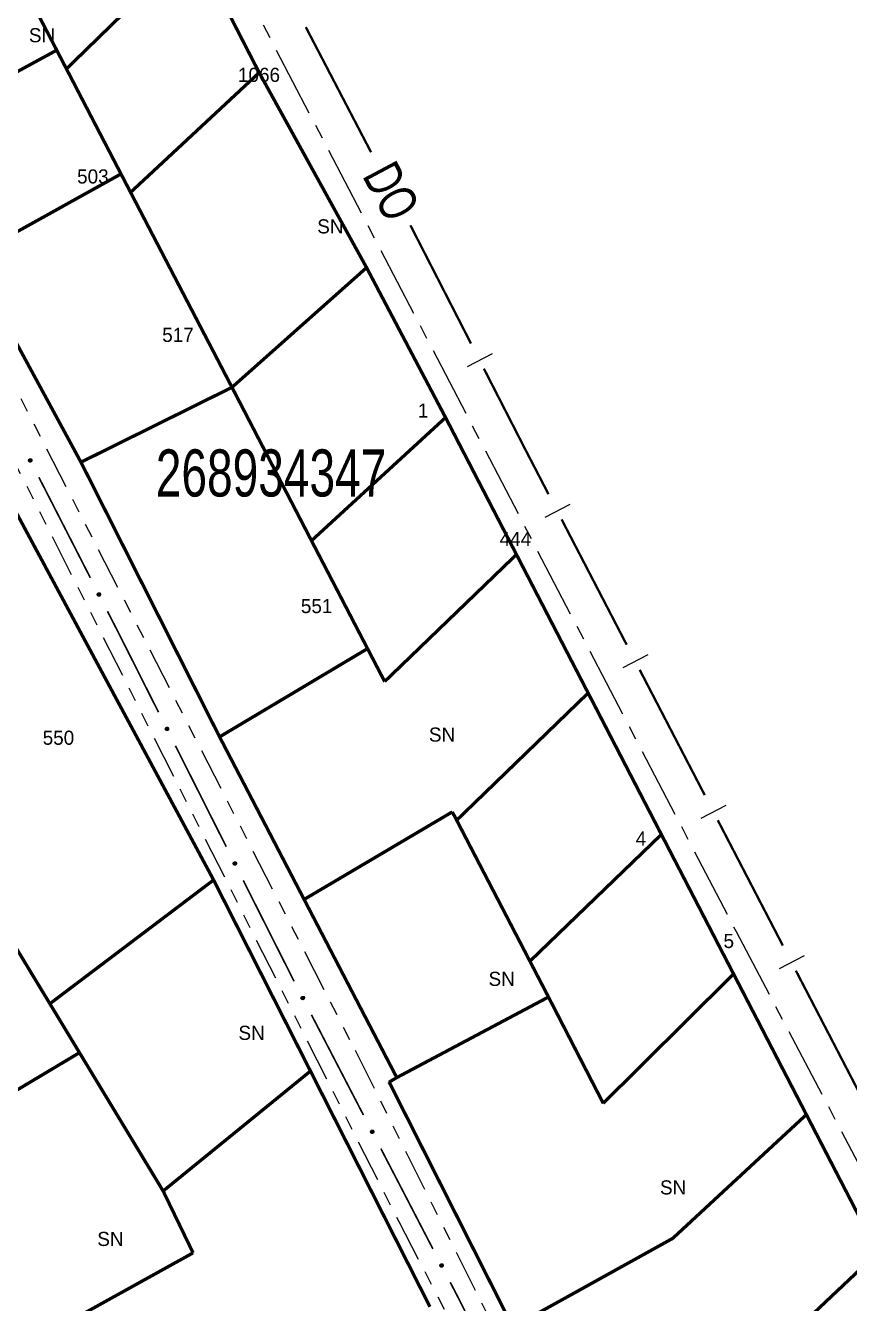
# Model space of a CAD drawing. Extents: x 205807 to 207855, y 4874692 to 4876446.
# Drawn here: x 207216.4 to 207303.9, y 4875920.2 to 4876055.9 of the extents above; entities that cross this region are included whole.
import ezdxf
from ezdxf.enums import TextEntityAlignment as Align

# ---------------------------------------------------------------- set-up
doc = ezdxf.new("R2010")
doc.units = 0
doc.header["$LTSCALE"] = 1.5
doc.header["$MEASUREMENT"] = 0
doc.linetypes.add('TRACO_13', pattern=[8, 5, -1, 1, -1])
doc.linetypes.add('TRACO_25', pattern=[8, 3, -1, 1, -1, 1, -1])
for name, color, linetype in [('CD_MALHA_LOTES', 7, 'CONTINUOUS'), ('CD_TXT_QUADRA', 7, 'CONTINUOUS'), ('LM-LIM-SETORES-BAIRROS', 250, 'CONTINUOUS'), ('RU-QUADRA', 210, 'CONTINUOUS'), ('SV-EIXO-RUA-N-PAV', 6, 'CONTINUOUS'), ('SV-RUA-NAO-PAV', 7, 'CONTINUOUS'), ('SV-TXT-RUA-N-PAV', 7, 'CONTINUOUS'), ('Th_NmrPort', 1, 'CONTINUOUS')]:
    doc.layers.add(name, color=color, linetype=linetype)
doc.styles.add('ARIAL', font='ARIAL.SHX')

msp = doc.modelspace()

# ---------------------------------------------------------------- linework, layer by layer
at = {"layer": 'CD_MALHA_LOTES', "linetype": 'Continuous', "const_width": 0.35, "flags": 128}
for points in [[(207219.732666, 4876053.275041), (207211.606447, 4876068.900017)], [(207220.764765, 4876051.290536), (207234.271988, 4876064.438028)], [(207234.271988, 4876064.438028), (207241.226653, 4876050.888397)], [(207203.42658, 4876044.393139), (207219.732666, 4876053.275041)], [(207220.764765, 4876051.290536), (207219.732666, 4876053.275041)], [(207226.557506, 4876040.135286), (207220.764765, 4876051.290536)], [(207227.573443, 4876038.178867), (207241.226653, 4876050.888397)], [(207241.226653, 4876050.888397), (207252.629864, 4876030.18573)], [(207210.553518, 4876031.231387), (207226.557506, 4876040.135286)], [(207227.573443, 4876038.178867), (207226.557506, 4876040.135286)], [(207238.340878, 4876017.474875), (207227.573443, 4876038.178867)], [(207222.307256, 4876009.525041), (207210.553518, 4876031.231387)], [(207238.340878, 4876017.474875), (207252.629864, 4876030.18573)], [(207252.629864, 4876030.18573), (207261.014948, 4876014.266536)], [(207222.307256, 4876009.525041), (207238.340878, 4876017.474875)], [(207246.78115, 4876001.190029), (207238.340878, 4876017.474875)], [(207246.78115, 4876001.190029), (207261.014948, 4876014.266536)], [(207261.014948, 4876014.266536), (207268.541556, 4875999.723263)], [(207237.023594, 4875980.359441), (207222.307256, 4876009.525041)], [(207212.917992, 4876008.874378), (207236.388615, 4875965.163585)], [(207252.731992, 4875989.730322), (207246.78115, 4876001.190029)], [(207268.541556, 4875999.723263), (207254.548967, 4875986.231321)], [(207268.541556, 4875999.723263), (207276.153081, 4875985.015911)], [(207237.023594, 4875980.359441), (207252.731992, 4875989.730322)], [(207254.548967, 4875986.231321), (207252.731992, 4875989.730322)], [(207262.194664, 4875971.507781), (207276.153081, 4875985.015911)], [(207276.153081, 4875985.015911), (207283.9263, 4875969.996126)], [(207245.999183, 4875963.097386), (207237.023594, 4875980.359441)], [(207245.999183, 4875963.097386), (207261.727169, 4875972.393166)], [(207261.727169, 4875972.393166), (207262.194664, 4875971.507781)], [(207269.969763, 4875956.535047), (207262.194664, 4875971.507781)], [(207269.969763, 4875956.535047), (207283.9263, 4875969.996126)], [(207283.9263, 4875969.996126), (207291.591003, 4875955.186021)], [(207219.006901, 4875952.024473), (207209.820893, 4875967.218169)], [(207219.006901, 4875952.024473), (207236.388615, 4875965.163585)], [(207236.388615, 4875965.163585), (207246.672868, 4875944.870962)], [(207255.835524, 4875944.179913), (207245.999183, 4875963.097386)], [(207271.942083, 4875952.736027), (207269.969763, 4875956.535047)], [(207291.591003, 4875955.186021), (207277.753737, 4875941.450908)], [(207291.591003, 4875955.186021), (207299.320323, 4875940.251058)], [(207255.835524, 4875944.179913), (207271.942083, 4875952.736027)], [(207277.753737, 4875941.450908), (207271.942083, 4875952.736027)], [(207222.15098, 4875946.824153), (207219.006901, 4875952.024473)], [(207200.002225, 4875933.58942), (207222.15098, 4875946.824153)], [(207231.030928, 4875932.136681), (207222.15098, 4875946.824153)], [(207246.672868, 4875944.870962), (207231.030928, 4875932.136681)], [(207246.672868, 4875944.870962), (207259.356214, 4875919.844506)], [(207255.02642, 4875943.697238), (207255.835524, 4875944.179913)], [(207268.15921, 4875917.688321), (207255.02642, 4875943.697238)], [(207268.15921, 4875917.688321), (207285.137612, 4875927.112835), (207299.320323, 4875940.251058)], [(207299.320323, 4875940.251058), (207306.905449, 4875925.594715)], [(207234.208935, 4875925.568413), (207231.030928, 4875932.136681)], [(207211.633949, 4875913.054011), (207234.208935, 4875925.568413)], [(207292.783235, 4875912.2665), (207306.905449, 4875925.594715)]]:
    msp.add_lwpolyline(points, dxfattribs=at)
at = {"layer": 'LM-LIM-SETORES-BAIRROS', "const_width": 0.25}
for points in [[(207253.108408, 4876042.430256), (207246.173403, 4876055.730846)], [(207257.328861, 4876034.587831), (207257.281648, 4876034.679953)], [(207263.714132, 4876022.128765), (207257.328861, 4876034.587831)], [(207269.503281, 4876010.832865), (207265.082404, 4876019.458965)], [(207269.644724, 4876010.560361), (207269.503281, 4876010.832865)], [(207271.948162, 4876006.122549), (207269.644724, 4876010.560361)], [(207280.240541, 4875990.146428), (207273.330225, 4876003.459863)], [(207288.53292, 4875974.170307), (207281.622605, 4875987.483741)], [(207296.8253, 4875958.194186), (207289.914984, 4875971.50762)], [(207305.117679, 4875942.218065), (207298.207363, 4875955.531499)]]:
    msp.add_lwpolyline(points, dxfattribs=at)
at = {"layer": 'LM-LIM-SETORES-BAIRROS'}
for points in [[(207265.961213, 4876021.033035), (207263.291414, 4876019.664762)], [(207274.200881, 4876005.038456), (207271.538194, 4876003.656393)], [(207282.49326, 4875989.062335), (207279.830573, 4875987.680272)], [(207290.785639, 4875973.086214), (207288.122952, 4875971.704151)], [(207299.078018, 4875957.110093), (207296.415332, 4875955.72803)]]:
    msp.add_lwpolyline(points, dxfattribs=at)
at = {"layer": 'RU-QUADRA', "linetype": 'Continuous', "const_width": 0.18, "flags": 128}
for points in [[(207306.905449, 4875925.594715), (207299.320323, 4875940.251058), (207291.591003, 4875955.186021), (207283.9263, 4875969.996126), (207276.153081, 4875985.015911), (207268.541556, 4875999.723263), (207261.014948, 4876014.266536), (207252.629864, 4876030.18573), (207241.226653, 4876050.888397), (207234.271988, 4876064.438028), (207225.457738, 4876081.610649), (207217.720605, 4876096.684747), (207209.986731, 4876111.752494), (207202.457953, 4876126.497907), (207195.986139, 4876139.173214), (207187.40962, 4876155.970671), (207179.696487, 4876171.07715), (207172.508523, 4876185.710028), (207164.973535, 4876200.918185)], [(207122.408429, 4876197.159678), (207129.410821, 4876183.520085), (207135.064149, 4876172.508262), (207146.488898, 4876150.254591), (207151.285677, 4876141.297069), (207160.861103, 4876123.415881), (207169.876525, 4876106.580448), (207174.857636, 4876097.278702), (207179.736337, 4876088.143361), (207187.174946, 4876074.406027), (207194.060022, 4876061.690935), (207203.42658, 4876044.393139), (207210.553518, 4876031.231387), (207222.307256, 4876009.525041), (207237.023594, 4875980.359441), (207245.999183, 4875963.097386), (207255.835524, 4875944.179913), (207255.02642, 4875943.697238), (207268.15921, 4875917.688321), (207277.027591, 4875899.884207), (207285.03359, 4875883.530078), (207292.80947, 4875869.110618), (207299.934581, 4875855.500285), (207306.150553, 4875843.626583)], [(207259.356214, 4875919.844506), (207246.672868, 4875944.870962), (207236.388615, 4875965.163585), (207212.917992, 4876008.874378), (207207.117214, 4876020.051322), (207203.78652, 4876026.328358), (207195.613225, 4876041.731776), (207160.692695, 4876106.912243)]]:
    msp.add_lwpolyline(points, dxfattribs=at)
at = {"layer": 'SV-EIXO-RUA-N-PAV'}
for points in [[(207216.956437, 4876009.892226), (207217.003186, 4876009.877855), (207217.040427, 4876009.855945), (207217.066227, 4876009.828731), (207217.082756, 4876009.798737), (207217.096209, 4876009.766148), (207217.102524, 4876009.730299), (207217.100719, 4876009.688957), (207217.086632, 4876009.64196), (207217.06168, 4876009.605286), (207217.036353, 4876009.578564), (207217.006069, 4876009.559528), (207216.974192, 4876009.546989), (207216.936737, 4876009.541662), (207216.894859, 4876009.5439), (207216.847944, 4876009.559208), (207216.811582, 4876009.580939), (207216.787318, 4876009.607917), (207216.768374, 4876009.638483), (207216.755037, 4876009.671918), (207216.749042, 4876009.707145), (207216.751371, 4876009.749305), (207216.767094, 4876009.795409), (207216.788354, 4876009.831923), (207216.814984, 4876009.85656), (207216.845496, 4876009.874534), (207216.878019, 4876009.888425), (207216.913791, 4876009.896273), (207216.956437, 4876009.892226)], [(207224.245371, 4875995.648932), (207224.292121, 4875995.634561), (207224.329361, 4875995.61265), (207224.355161, 4875995.585436), (207224.37169, 4875995.555443), (207224.385143, 4875995.522853), (207224.391458, 4875995.487004), (207224.389653, 4875995.445663), (207224.375567, 4875995.398666), (207224.350614, 4875995.361992), (207224.325287, 4875995.33527), (207224.295004, 4875995.316234), (207224.263126, 4875995.303695), (207224.225671, 4875995.298367), (207224.183793, 4875995.300605), (207224.136879, 4875995.315913), (207224.100516, 4875995.337644), (207224.076252, 4875995.364623), (207224.057308, 4875995.395188), (207224.043972, 4875995.428624), (207224.037976, 4875995.46385), (207224.040305, 4875995.50601), (207224.056028, 4875995.552115), (207224.077288, 4875995.588629), (207224.103918, 4875995.613266), (207224.13443, 4875995.631239), (207224.166953, 4875995.64513), (207224.202725, 4875995.652978), (207224.245371, 4875995.648932)], [(207231.471311, 4875981.372868), (207231.517968, 4875981.358201), (207231.555069, 4875981.336054), (207231.580696, 4875981.308677), (207231.597034, 4875981.278579), (207231.61028, 4875981.245905), (207231.616367, 4875981.210016), (207231.6143, 4875981.168687), (207231.599915, 4875981.121781), (207231.57473, 4875981.085266), (207231.549234, 4875981.058705), (207231.51883, 4875981.039862), (207231.486874, 4875981.027526), (207231.449385, 4875981.022436), (207231.407523, 4875981.02494), (207231.360706, 4875981.040546), (207231.324483, 4875981.062507), (207231.30039, 4875981.089639), (207231.28164, 4875981.120324), (207231.268517, 4875981.153844), (207231.262745, 4875981.189107), (207231.265342, 4875981.231252), (207231.281357, 4875981.277255), (207231.302848, 4875981.313634), (207231.329635, 4875981.338101), (207231.36026, 4875981.35588), (207231.39287, 4875981.369565), (207231.428692, 4875981.377186), (207231.471311, 4875981.372868)], [(207238.669671, 4875967.083585), (207238.716329, 4875967.068918), (207238.753429, 4875967.046772), (207238.779056, 4875967.019394), (207238.795394, 4875966.989296), (207238.80864, 4875966.956622), (207238.814727, 4875966.920734), (207238.81266, 4875966.879405), (207238.798276, 4875966.832498), (207238.773091, 4875966.795983), (207238.747594, 4875966.769422), (207238.717191, 4875966.750579), (207238.685234, 4875966.738243), (207238.647746, 4875966.733153), (207238.605883, 4875966.735657), (207238.559067, 4875966.751263), (207238.522843, 4875966.773224), (207238.498751, 4875966.800356), (207238.480001, 4875966.831041), (207238.466877, 4875966.864561), (207238.461105, 4875966.899824), (207238.463702, 4875966.941969), (207238.479718, 4875966.987973), (207238.501209, 4875967.024351), (207238.527995, 4875967.048818), (207238.558621, 4875967.066597), (207238.591231, 4875967.080282), (207238.627052, 4875967.087903), (207238.669671, 4875967.083585)], [(207245.884954, 4875952.804423), (207245.931782, 4875952.790311), (207245.969143, 4875952.768607), (207245.995094, 4875952.741536), (207246.011788, 4875952.711634), (207246.025422, 4875952.67912), (207246.031935, 4875952.643306), (207246.030359, 4875952.601956), (207246.016533, 4875952.554881), (207245.991784, 4875952.51807), (207245.966605, 4875952.491208), (207245.936428, 4875952.472005), (207245.90462, 4875952.45929), (207245.867195, 4875952.453755), (207245.825305, 4875952.455761), (207245.778307, 4875952.470809), (207245.741825, 4875952.492338), (207245.717412, 4875952.519182), (207245.698298, 4875952.549642), (207245.684777, 4875952.583004), (207245.678586, 4875952.618196), (207245.680682, 4875952.660368), (207245.69615, 4875952.706559), (207245.717207, 4875952.743191), (207245.743701, 4875952.767974), (207245.774113, 4875952.786116), (207245.806558, 4875952.800187), (207245.842287, 4875952.808233), (207245.884954, 4875952.804423)], [(207253.25262, 4875938.601694), (207253.299448, 4875938.587582), (207253.336809, 4875938.565878), (207253.36276, 4875938.538807), (207253.379454, 4875938.508906), (207253.393088, 4875938.476391), (207253.399601, 4875938.440578), (207253.398025, 4875938.399227), (207253.384198, 4875938.352152), (207253.359449, 4875938.315341), (207253.33427, 4875938.288479), (207253.304093, 4875938.269276), (207253.272285, 4875938.256561), (207253.23486, 4875938.251026), (207253.192971, 4875938.253032), (207253.145972, 4875938.26808), (207253.10949, 4875938.28961), (207253.085077, 4875938.316453), (207253.065964, 4875938.346914), (207253.052443, 4875938.380275), (207253.046252, 4875938.415467), (207253.048348, 4875938.45764), (207253.063815, 4875938.503831), (207253.084873, 4875938.540462), (207253.111366, 4875938.565246), (207253.141779, 4875938.583388), (207253.174224, 4875938.597459), (207253.209952, 4875938.605505), (207253.25262, 4875938.601694)], [(207260.620285, 4875924.398965), (207260.667114, 4875924.384854), (207260.704475, 4875924.363149), (207260.730425, 4875924.336078), (207260.747119, 4875924.306177), (207260.760753, 4875924.273663), (207260.767266, 4875924.237849), (207260.76569, 4875924.196498), (207260.751864, 4875924.149424), (207260.727115, 4875924.112612), (207260.701936, 4875924.08575), (207260.671759, 4875924.066547), (207260.639951, 4875924.053832), (207260.602526, 4875924.048297), (207260.560636, 4875924.050303), (207260.513638, 4875924.065352), (207260.477156, 4875924.086881), (207260.452743, 4875924.113724), (207260.433629, 4875924.144185), (207260.420108, 4875924.177546), (207260.413918, 4875924.212738), (207260.416013, 4875924.254911), (207260.431481, 4875924.301102), (207260.452538, 4875924.337733), (207260.479032, 4875924.362517), (207260.509444, 4875924.380659), (207260.541889, 4875924.39473), (207260.577618, 4875924.402776), (207260.620285, 4875924.398965)]]:
    msp.add_lwpolyline(points, close=True, dxfattribs=at)
for points in [[(207216.749042, 4876009.707145), (207216.847944, 4876009.559208)], [(207216.751371, 4876009.749305), (207216.894859, 4876009.5439)], [(207216.754582, 4876009.685958), (207216.826405, 4876009.575562)], [(207216.754833, 4876009.724406), (207216.867454, 4876009.558248)], [(207216.755037, 4876009.671918), (207216.811582, 4876009.580939)], [(207216.762343, 4876009.769636), (207216.913955, 4876009.545258)], [(207216.767094, 4876009.795409), (207216.936737, 4876009.541662)], [(207216.777821, 4876009.811278), (207216.952376, 4876009.548058)], [(207216.788354, 4876009.831923), (207216.974192, 4876009.546989)], [(207216.802565, 4876009.840802), (207216.988309, 4876009.555717)], [(207216.814984, 4876009.85656), (207217.006069, 4876009.559528)], [(207216.83104, 4876009.863038), (207217.018084, 4876009.569421)], [(207216.845496, 4876009.874534), (207217.036353, 4876009.578564)], [(207216.864458, 4876009.878607), (207217.048337, 4876009.597166)], [(207216.878019, 4876009.888425), (207217.06168, 4876009.605286)], [(207216.897934, 4876009.888074), (207217.07246, 4876009.627904)], [(207216.913791, 4876009.896273), (207217.086632, 4876009.64196)], [(207216.933896, 4876009.892682), (207217.090396, 4876009.667739)], [(207216.956437, 4876009.892226), (207217.100719, 4876009.688957)], [(207216.981584, 4876009.883364), (207217.097877, 4876009.716019)], [(207217.003186, 4876009.877855), (207217.102524, 4876009.730299)], [(207217.024469, 4876009.865457), (207217.094455, 4876009.755654)], [(207217.040427, 4876009.855945), (207217.096209, 4876009.766148)], [(207224.037976, 4875995.46385), (207224.136879, 4875995.315913)], [(207224.040305, 4875995.50601), (207224.183793, 4875995.300605)], [(207224.043517, 4875995.442663), (207224.115339, 4875995.332268)], [(207224.043767, 4875995.481112), (207224.156388, 4875995.314954)], [(207224.043972, 4875995.428624), (207224.100516, 4875995.337644)], [(207224.051278, 4875995.526341), (207224.20289, 4875995.301963)], [(207224.056028, 4875995.552115), (207224.225671, 4875995.298367)], [(207224.066755, 4875995.567984), (207224.24131, 4875995.304763)], [(207224.077288, 4875995.588629), (207224.263126, 4875995.303695)], [(207224.0915, 4875995.597507), (207224.277244, 4875995.312423)], [(207224.103918, 4875995.613266), (207224.295004, 4875995.316234)], [(207224.119974, 4875995.619743), (207224.307018, 4875995.326127)], [(207224.13443, 4875995.631239), (207224.325287, 4875995.33527)], [(207224.153392, 4875995.635312), (207224.337272, 4875995.353871)], [(207224.166953, 4875995.64513), (207224.350614, 4875995.361992)], [(207224.186868, 4875995.644779), (207224.361395, 4875995.38461)], [(207224.202725, 4875995.652978), (207224.375567, 4875995.398666)], [(207224.22283, 4875995.649387), (207224.37933, 4875995.424445)], [(207224.245371, 4875995.648932), (207224.389653, 4875995.445663)], [(207224.270518, 4875995.640069), (207224.386812, 4875995.472725)], [(207224.292121, 4875995.634561), (207224.391458, 4875995.487004)], [(207224.313403, 4875995.622162), (207224.38339, 4875995.51236)], [(207224.329361, 4875995.61265), (207224.385143, 4875995.522853)], [(207231.262745, 4875981.189107), (207231.360706, 4875981.040546)], [(207231.265342, 4875981.231252), (207231.407523, 4875981.02494)], [(207231.268151, 4875981.167885), (207231.339271, 4875981.057036)], [(207231.268517, 4875981.153844), (207231.324483, 4875981.062507)], [(207231.268646, 4875981.206332), (207231.38021, 4875981.039462)], [(207231.276443, 4875981.251513), (207231.426628, 4875981.026176)], [(207231.281357, 4875981.277255), (207231.449385, 4875981.022436)], [(207231.292184, 4875981.293056), (207231.465065, 4875981.028733)], [(207231.302848, 4875981.313634), (207231.486874, 4875981.027526)], [(207231.317116, 4875981.322422), (207231.501046, 4875981.036164)], [(207231.329635, 4875981.338101), (207231.51883, 4875981.039862)], [(207231.345731, 4875981.344476), (207231.530907, 4875981.049678)], [(207231.36026, 4875981.35588), (207231.549234, 4875981.058705)], [(207231.379248, 4875981.359833), (207231.561336, 4875981.07723)], [(207231.39287, 4875981.369565), (207231.57473, 4875981.085266)], [(207231.412783, 4875981.369087), (207231.585654, 4875981.107815)], [(207231.428692, 4875981.377186), (207231.599915, 4875981.121781)], [(207231.448774, 4875981.373467), (207231.603842, 4875981.147535)], [(207231.471311, 4875981.372868), (207231.6143, 4875981.168687)], [(207231.496401, 4875981.363846), (207231.61163, 4875981.195767)], [(207231.517968, 4875981.358201), (207231.616367, 4875981.210016)], [(207231.539172, 4875981.345668), (207231.60846, 4875981.235423)], [(207231.555069, 4875981.336054), (207231.61028, 4875981.245905)], [(207238.461105, 4875966.899824), (207238.559067, 4875966.751263)], [(207238.463702, 4875966.941969), (207238.605883, 4875966.735657)], [(207238.466511, 4875966.878602), (207238.537632, 4875966.767753)], [(207238.466877, 4875966.864561), (207238.522843, 4875966.773224)], [(207238.467006, 4875966.917049), (207238.57857, 4875966.750179)], [(207238.474804, 4875966.96223), (207238.624988, 4875966.736893)], [(207238.479718, 4875966.987973), (207238.647746, 4875966.733153)], [(207238.490545, 4875967.003773), (207238.663425, 4875966.73945)], [(207238.501209, 4875967.024351), (207238.685234, 4875966.738243)], [(207238.515476, 4875967.033139), (207238.699407, 4875966.746881)], [(207238.527995, 4875967.048818), (207238.717191, 4875966.750579)], [(207238.544091, 4875967.055194), (207238.729268, 4875966.760396)], [(207238.558621, 4875967.066597), (207238.747594, 4875966.769422)], [(207238.577608, 4875967.07055), (207238.759697, 4875966.787948)], [(207238.591231, 4875967.080282), (207238.773091, 4875966.795983)], [(207238.611143, 4875967.079804), (207238.784014, 4875966.818532)], [(207238.627052, 4875967.087903), (207238.798276, 4875966.832498)], [(207238.647134, 4875967.084184), (207238.802202, 4875966.858252)], [(207238.669671, 4875967.083585), (207238.81266, 4875966.879405)], [(207238.694761, 4875967.074563), (207238.80999, 4875966.906484)], [(207238.716329, 4875967.068918), (207238.814727, 4875966.920734)], [(207238.737532, 4875967.056385), (207238.80682, 4875966.94614)], [(207238.753429, 4875967.046772), (207238.80864, 4875966.956622)], [(207245.678586, 4875952.618196), (207245.778307, 4875952.470809)], [(207245.680682, 4875952.660368), (207245.825305, 4875952.455761)], [(207245.684244, 4875952.59704), (207245.756677, 4875952.487044)], [(207245.684282, 4875952.63549), (207245.797822, 4875952.469958)], [(207245.691542, 4875952.68076), (207245.844394, 4875952.457224)], [(207245.69615, 4875952.706559), (207245.867195, 4875952.453755)], [(207245.706789, 4875952.722487), (207245.882798, 4875952.460237)], [(207245.717207, 4875952.743191), (207245.90462, 4875952.45929)], [(207245.73137, 4875952.752148), (207245.918689, 4875952.468095)], [(207245.743701, 4875952.767974), (207245.936428, 4875952.472005)], [(207245.75972, 4875952.774541), (207245.948387, 4875952.481964)], [(207245.774113, 4875952.786116), (207245.966605, 4875952.491208)], [(207245.793052, 4875952.790294), (207245.978486, 4875952.509876)], [(207245.806558, 4875952.800187), (207245.991784, 4875952.51807)], [(207245.826475, 4875952.799947), (207246.002439, 4875952.540747)], [(207245.842287, 4875952.808233), (207246.016533, 4875952.554881)], [(207245.862411, 4875952.804754), (207246.020153, 4875952.580681)], [(207245.884954, 4875952.804423), (207246.030359, 4875952.601956)], [(207245.910149, 4875952.7957), (207246.027368, 4875952.629002)], [(207245.931782, 4875952.790311), (207246.031935, 4875952.643306)], [(207245.953134, 4875952.778031), (207246.023727, 4875952.668617)], [(207245.969143, 4875952.768607), (207246.025422, 4875952.67912)], [(207245.684777, 4875952.583004), (207245.741825, 4875952.492338)], [(207253.046252, 4875938.415467), (207253.145972, 4875938.26808)], [(207253.048348, 4875938.45764), (207253.192971, 4875938.253032)], [(207253.05191, 4875938.394311), (207253.124343, 4875938.284315)], [(207253.051948, 4875938.432761), (207253.165487, 4875938.267229)], [(207253.052443, 4875938.380275), (207253.10949, 4875938.28961)], [(207253.059208, 4875938.478031), (207253.212059, 4875938.254496)], [(207253.063815, 4875938.503831), (207253.23486, 4875938.251026)], [(207253.074454, 4875938.519759), (207253.250464, 4875938.257509)], [(207253.084873, 4875938.540462), (207253.272285, 4875938.256561)], [(207253.099035, 4875938.549419), (207253.286354, 4875938.265367)], [(207253.111366, 4875938.565246), (207253.304093, 4875938.269276)], [(207253.127386, 4875938.571812), (207253.316053, 4875938.279235)], [(207253.141779, 4875938.583388), (207253.33427, 4875938.288479)], [(207253.160718, 4875938.587566), (207253.346152, 4875938.307147)], [(207253.174224, 4875938.597459), (207253.359449, 4875938.315341)], [(207253.194141, 4875938.597218), (207253.370104, 4875938.338019)], [(207253.209952, 4875938.605505), (207253.384198, 4875938.352152)], [(207253.230077, 4875938.602025), (207253.387819, 4875938.377952)], [(207253.25262, 4875938.601694), (207253.398025, 4875938.399227)], [(207253.277815, 4875938.592971), (207253.395033, 4875938.426273)], [(207253.299448, 4875938.587582), (207253.399601, 4875938.440578)], [(207253.320799, 4875938.575302), (207253.391392, 4875938.465888)], [(207253.336809, 4875938.565878), (207253.393088, 4875938.476391)], [(207260.413918, 4875924.212738), (207260.513638, 4875924.065352)], [(207260.416013, 4875924.254911), (207260.560636, 4875924.050303)], [(207260.419576, 4875924.191582), (207260.492008, 4875924.081586)], [(207260.419613, 4875924.230032), (207260.533153, 4875924.0645)], [(207260.420108, 4875924.177546), (207260.477156, 4875924.086881)], [(207260.426873, 4875924.275302), (207260.579725, 4875924.051767)], [(207260.431481, 4875924.301102), (207260.602526, 4875924.048297)], [(207260.44212, 4875924.31703), (207260.618129, 4875924.05478)], [(207260.452538, 4875924.337733), (207260.639951, 4875924.053832)], [(207260.466701, 4875924.34669), (207260.65402, 4875924.062638)], [(207260.479032, 4875924.362517), (207260.671759, 4875924.066547)], [(207260.495051, 4875924.369083), (207260.683718, 4875924.076507)], [(207260.509444, 4875924.380659), (207260.701936, 4875924.08575)], [(207260.528383, 4875924.384837), (207260.713818, 4875924.104418)], [(207260.541889, 4875924.39473), (207260.727115, 4875924.112612)], [(207260.561806, 4875924.394489), (207260.73777, 4875924.13529)], [(207260.577618, 4875924.402776), (207260.751864, 4875924.149424)], [(207260.597742, 4875924.399296), (207260.755484, 4875924.175223)], [(207260.620285, 4875924.398965), (207260.76569, 4875924.196498)], [(207260.645481, 4875924.390242), (207260.762699, 4875924.223544)], [(207260.667114, 4875924.384854), (207260.767266, 4875924.237849)], [(207260.688465, 4875924.372573), (207260.759058, 4875924.26316)], [(207260.704475, 4875924.363149), (207260.760753, 4875924.273663)]]:
    msp.add_lwpolyline(points, dxfattribs=at)
at = {"layer": 'SV-EIXO-RUA-N-PAV', "const_width": 0.18}
for points in [[(207217.835014, 4876007.933761), (207223.301715, 4875997.25129)], [(207225.123948, 4875993.690466), (207226.035065, 4875991.910055)], [(207226.035065, 4875991.910055), (207226.341358, 4875991.311528)], [(207226.341358, 4875991.311528), (207230.537847, 4875982.981185)], [(207232.337437, 4875979.408865), (207237.736207, 4875968.691902)], [(207239.535797, 4875965.119582), (207244.934568, 4875954.40262)], [(207246.774359, 4875950.850851), (207252.300108, 4875940.198804)], [(207254.142024, 4875936.648122), (207259.667774, 4875925.996076)], [(207261.50969, 4875922.445393), (207261.970169, 4875921.557723)], [(207261.970169, 4875921.557723), (207262.383911, 4875920.760148)], [(207262.383911, 4875920.760148), (207266.915934, 4875911.732357)]]:
    msp.add_lwpolyline(points, dxfattribs=at)
at = {"layer": 'SV-RUA-NAO-PAV', "linetype": 'TRACO_25'}
for points in [[(207021.536664, 4876390.086014, 6.532748), (207021.779324, 4876388.014419, 6.532748), (207022.376323, 4876385.180914, 6.532748), (207064.086981, 4876303.089614, 7.181893), (207115.738808, 4876203.701788, 7.656268), (207119.416729, 4876197.116291, 7.806071), (207158.769257, 4876123.972267, 7.59223), (207196.762203, 4876053.65785, 7.936464), (207251.404867, 4875947.09291, 7.395525), (207279.158354, 4875891.629317, 6.952939), (207305.929745, 4875839.60928, 6.166119), (207306.599559, 4875838.872732, 6.166119), (207308.104238, 4875838.105633, 6.166119), (207309.935392, 4875837.760487, 6.166119)], [(207012.909715, 4876381.72992, 6.482814), (207015.276649, 4876381.663202, 6.457847), (207018.45177, 4876381.09655, 6.60765), (207020.395245, 4876380.099396, 6.632617), (207030.333615, 4876360.101083, 6.532748), (207063.346345, 4876294.416969, 7.131959), (207094.753487, 4876235.780344, 7.181893), (207114.738551, 4876197.048445, 7.181893), (207131.288262, 4876166.074685, 7.838111), (207172.402728, 4876089.479266, 7.788935), (207213.835573, 4876012.328216, 7.641407), (207256.037729, 4875928.905173, 6.879175), (207301.714445, 4875840.817782, 6.166119), (207302.763618, 4875837.642395, 6.166119), (207302.766946, 4875835.700093, 6.166119), (207302.015215, 4875834.196631, 6.166119)]]:
    msp.add_polyline3d(points, dxfattribs=at)
at = {"layer": 'SV-RUA-NAO-PAV', "linetype": 'TRACO_13'}
msp.add_polyline3d([(207146.180343, 4876240.940319, 7.806071), (207168.464636, 4876197.82761, 7.806071), (207186.88054, 4876161.307005, 7.887288), (207226.402474, 4876085.210909, 8.059404), (207291.85845, 4875959.680358, 7.321761), (207332.481484, 4875882.629504, 6.657882), (207341.529226, 4875865.134072, 6.657882), (207343.550955, 4875859.068885, 6.584117), (207343.550955, 4875854.474045, 6.510353), (207342.970072, 4875852.217784, 6.485765)], dxfattribs=at)

# ---------------------------------------------------------------- texts
at = {"layer": 'CD_TXT_QUADRA', "style": 'ARIAL', "width": 0.7}
msp.add_text('268934347', height=5, dxfattribs=at).set_placement((207230.254892, 4876005.883))
at = {"layer": 'SV-TXT-RUA-N-PAV', "style": 'ARIAL', "width": 0.7}
msp.add_text('DO', height=4, rotation=298, dxfattribs=at).set_placement((207252.119732, 4876039.942929))
at = {"layer": 'Th_NmrPort', "color": 1}
for s, p in [('SN', (207216.779178, 4876054.861275)), ('1066', (207238.978962, 4876050.65596)), ('503', (207221.898692, 4876039.868415)), ('SN', (207247.389591, 4876034.566062)), ('517', (207230.934013, 4876023.047158)), ('1', (207258.070469, 4876015.002209)), ('444', (207266.755358, 4876001.380647)), ('551', (207245.652613, 4875994.249897)), ('SN', (207259.248236, 4875980.603006)), ('550', (207218.243021, 4875980.27105)), ('4', (207281.199698, 4875969.56653)), ('5', (207290.524525, 4875958.687565)), ('SN', (207265.582146, 4875954.66509)), ('SN', (207239.029023, 4875948.931437)), ('SN', (207283.780399, 4875932.519965)), ('SN', (207224.040513, 4875927.049815))]:
    msp.add_text(s, height=1.5, dxfattribs=at).set_placement(p, align=Align.MIDDLE_LEFT)

doc.saveas('drawing.dxf')
